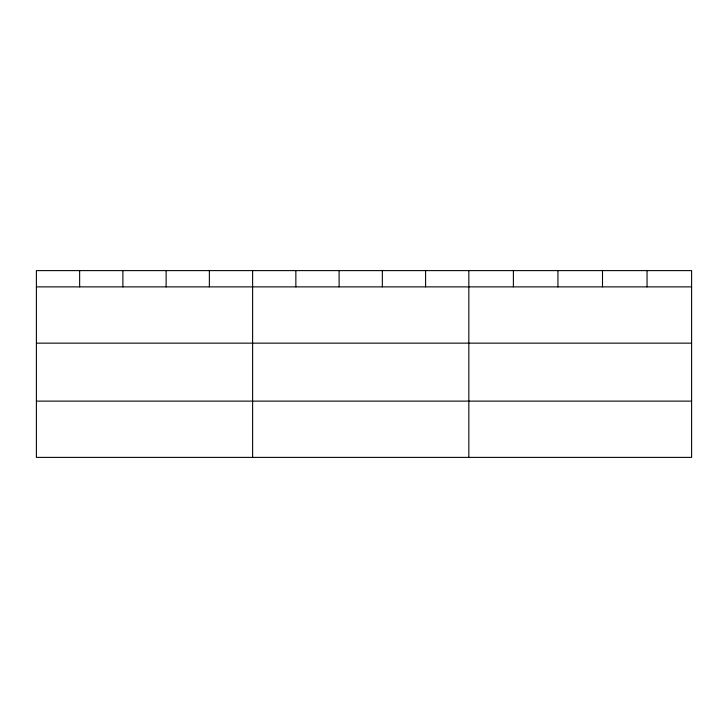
<?xml version="1.0" encoding="UTF-8"?>
<svg xmlns="http://www.w3.org/2000/svg" width="728" height="728" viewBox="0 0 728 728"><rect width="100%" height="100%" fill="white"/><g stroke="black" fill="none" stroke-linecap="round" stroke-linejoin="round"><path stroke-width="1.09" d="M691.6 343.152L691.6 270.607L36.4 270.607L36.4 457.393L691.6 457.393L691.6 343.152L36.4 343.152M36.4 286.877L691.6 286.877M36.4 401.119L691.6 401.119M647.046 270.607L647.046 286.877M602.493 270.607L602.493 286.877M557.939 270.607L557.939 286.877M513.386 270.607L513.386 286.877M468.832 270.607L468.832 457.393M425.589 270.607L425.589 286.877M382.346 270.607L382.346 286.877M339.102 270.607L339.102 286.877M295.859 270.607L295.859 286.877M252.616 270.607L252.616 457.393M209.373 270.607L209.373 286.877M166.13 270.607L166.13 286.877M122.886 270.607L122.886 286.877M79.643 270.607L79.643 286.877"/></g></svg>
